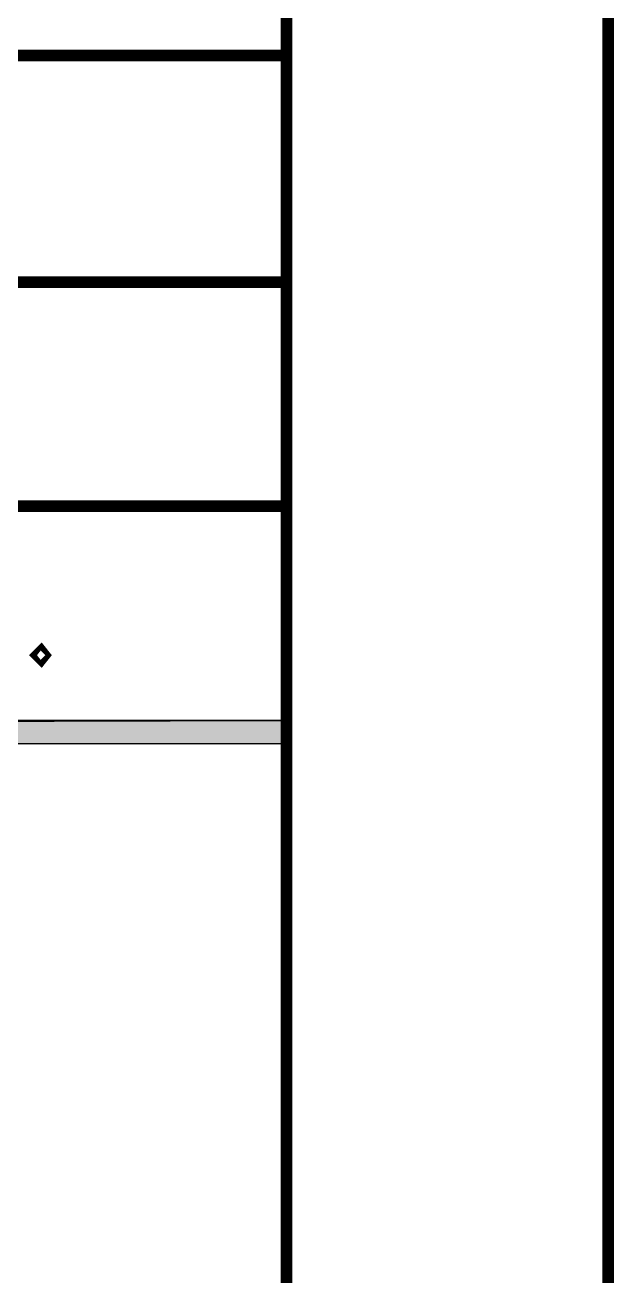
# Model space of a CAD drawing. Header units: millimetres. Extents: x 7 to 427, y 16 to 313.
# Drawn here: x 414.51 to 427.39, y 68.63 to 96.01 of the extents above; entities that cross this region are included whole.
import ezdxf

# ---------------------------------------------------------------- set-up
doc = ezdxf.new("R2010")
doc.units = ezdxf.units.MM
doc.layers.add('H', color=7, linetype='Continuous')
doc.layers.add('P', color=7, linetype='Continuous')

msp = doc.modelspace()

# ---------------------------------------------------------------- hatches: boundary and pattern name
at = {"layer": 'H', "linetype": 'Continuous'}
msp.add_hatch(color=256, dxfattribs=at).paths.add_polyline_path([(242.27, 80.257), (242.27, 80.768), (420.247, 80.768), (420.247, 80.257), (242.27, 80.257)])

# ---------------------------------------------------------------- linework, layer by layer
at = {"layer": 'P', "const_width": 0.254}
for points in [[(427.267, 312.808), (427.267, 15.804)], [(420.229, 305.823), (420.229, 22.789)], [(242.27, 22.789), (242.27, 95.338), (420.229, 95.338), (420.229, 22.789), (242.27, 22.789)], [(242.27, 90.382), (420.229, 90.382)], [(242.27, 85.478), (420.229, 85.478)], [(414.867, 82.303), (414.778, 82.215), (414.867, 82.127), (414.937, 82.215), (414.867, 82.303)]]:
    msp.add_lwpolyline(points, dxfattribs=at)
at = {"layer": 'P'}
for points in [[(242.27, 80.275), (420.229, 80.786)], [(420.229, 80.786), (242.27, 80.786)], [(242.27, 80.275), (420.229, 80.786)], [(420.229, 80.786), (420.229, 80.275)], [(420.229, 80.275), (242.27, 80.275)]]:
    msp.add_lwpolyline(points, dxfattribs=at)

doc.saveas('drawing.dxf')
